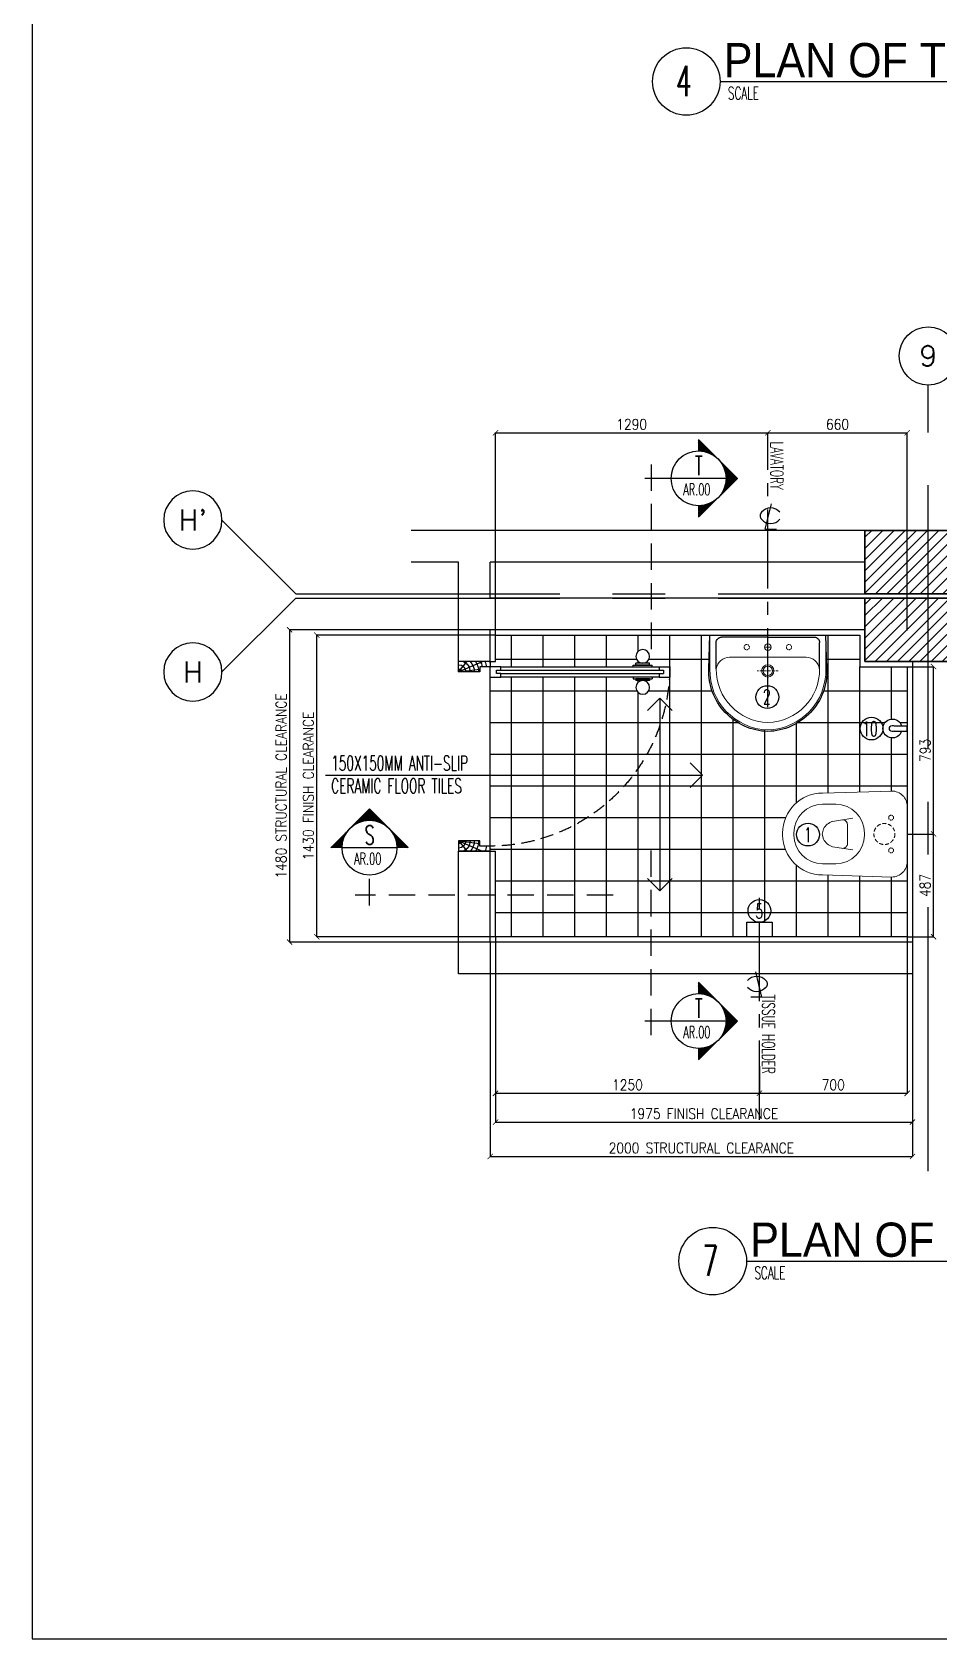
# Model space of a CAD drawing. Extents: x -202971 to -174093, y 166361 to 186286.
# Drawn here: x -202971 to -198675, y 166361 to 173975 of the extents above; entities that cross this region are included whole.
import ezdxf
from ezdxf.enums import TextEntityAlignment as Align

# ---------------------------------------------------------------- set-up
doc = ezdxf.new("R2010")
doc.units = 0
doc.header["$LTSCALE"] = 500
doc.header["$MEASUREMENT"] = 0
for name, pattern in [('CENTER2', [1.125, 0.75, -0.125, 0.125, -0.125]), ('CENTERX2', [4, 2.5, -0.5, 0.5, -0.5]), ('DASHED', [0.75, 0.5, -0.25]), ('HIDDEN', [0.375, 0.25, -0.125]), ('HIDDEN2', [0.1875, 0.125, -0.0625])]:
    doc.linetypes.add(name, pattern=pattern)
doc.layers.get('0').update_dxf_attribs({"linetype": 'CONTINUOUS'})
doc.layers.get('DEFPOINTS').update_dxf_attribs({"linetype": 'CONTINUOUS'})
for name, color, linetype in [('2', 2, 'CONTINUOUS'), ('A-TILES', 11, 'CONTINUOUS'), ('ARCDIMR', 4, 'CONTINUOUS'), ('AX-CR', 2, 'CONTINUOUS'), ('AX-TXT', 2, 'CONTINUOUS'), ('AXES', 11, 'CENTERX2'), ('AXIS', 11, 'CENTER2'), ('COL', 5, 'CONTINUOUS'), ('Dimout', 4, 'CONTINUOUS'), ('DOOR', 2, 'CONTINUOUS'), ('ELE', 3, 'CONTINUOUS'), ('ELEV-MARK', 6, 'CONTINUOUS'), ('FIX', 2, 'CONTINUOUS'), ('HAT', 8, 'CONTINUOUS'), ('JUMP', 2, 'CONTINUOUS'), ('Plaster', 7, 'CONTINUOUS'), ('SANI', 2, 'CONTINUOUS'), ('Tile', 5, 'CONTINUOUS'), ('TITLE', 1, 'CONTINUOUS'), ('TXT', 2, 'CONTINUOUS'), ('TXT1', 2, 'CONTINUOUS'), ('WALL', 6, 'CONTINUOUS'), ('WallPartition', 2, 'CONTINUOUS')]:
    doc.layers.add(name, color=color, linetype=linetype)
doc.styles.add('DIM', font='simplex.shx', dxfattribs={"width": 0.85})
doc.styles.add('ROMANS', font='romans.shx', dxfattribs={"width": 0.6})
doc.styles.add('TTXT', font='swisse.ttf', dxfattribs={"width": 0.9})
doc.dimstyles.new('DIM1-25', dxfattribs={"dimscale": 25, "dimtxt": 2, "dimasz": 1, "dimexe": 0.03, "dimexo": 0.03, "dimgap": 0.6, "dimtad": 1, "dimdec": 0, "dimdsep": 46, "dimtxsty": 'DIM', "dimblk1": 'ARCHTICK', "dimblk2": 'ARCHTICK', "dimsah": 1, "dimcen": 0.09, "dimdle": 0.03, "dimclrd": 256, "dimclrt": 2, "dimadec": 0, "dimazin": 0, "dimtfac": 1, "dimtdec": 0, "dimtix": 1, "dimtmove": 1, "dimatfit": 3, "dimldrblk": 'ARCHTICK', "dimfxl": 0, "dimtvp": 2, "dimtolj": 1, "dimtzin": 0, "dimarcsym": 0})

# ---------------------------------------------------------------- blocks, each defined once
blk = doc.blocks.new('A0-BOX')
at = {"layer": 'TITLE'}
for p, q in [((0, 79.7), (0, 0)), ((0, 0), (113.3, 0))]:
    blk.add_line(p, q, dxfattribs=at)
blk = doc.blocks.new('*X5')
at = {"color": 0}
for p, q in [((14608, 7877), (14819, 8088)), ((14625, 7890), (14821, 8086)), ((14637, 7899), (14823, 8084)), ((14647, 7905), (14825, 8082)), ((14656, 7910), (14826, 8081)), ((14664, 7915), (14828, 8079)), ((14671, 7919), (14830, 8077)), ((14678, 7922), (14832, 8075)), ((14685, 7925), (14833, 8073)), ((14691, 7928), (14835, 8072)), ((14697, 7930), (14837, 8070)), ((14703, 7933), (14839, 8068)), ((14709, 7935), (14841, 8066)), ((14714, 7937), (14842, 8065)), ((14719, 7938), (14844, 8063)), ((14725, 7940), (14846, 8061)), ((14730, 7941), (14848, 8059)), ((14734, 7943), (14849, 8058)), ((14739, 7944), (14851, 8056)), ((14744, 7945), (14853, 8054)), ((14749, 7946), (14855, 8052)), ((14753, 7947), (14856, 8051)), ((14757, 7948), (14858, 8049)), ((14762, 7949), (14860, 8047)), ((14766, 7950), (14862, 8045)), ((14770, 7950), (14863, 8043)), ((14774, 7951), (14865, 8042)), ((14778, 7951), (14867, 8040)), ((14782, 7952), (14869, 8038)), ((14786, 7952), (14871, 8036)), ((14790, 7953), (14872, 8035)), ((14794, 7953), (14874, 8033)), ((14798, 7953), (14876, 8031)), ((14802, 7953), (14878, 8029)), ((14805, 7954), (14879, 8028)), ((14809, 7954), (14881, 8026)), ((14813, 7954), (14883, 8024)), ((14816, 7954), (14885, 8022)), ((14820, 7954), (14886, 8020)), ((14823, 7954), (14888, 8019)), ((14827, 7954), (14890, 8017)), ((14830, 7954), (14892, 8015)), ((14834, 7953), (14894, 8013)), ((14837, 7953), (14895, 8012)), ((14840, 7953), (14897, 8010)), ((14844, 7953), (14899, 8008)), ((14847, 7953), (14901, 8006)), ((14850, 7952), (14902, 8005)), ((14853, 7952), (14904, 8003)), ((14856, 7952), (14906, 8001)), ((14860, 7951), (14908, 7999)), ((14863, 7951), (14909, 7997)), ((14866, 7950), (14911, 7996)), ((14360, 7629), (14571, 7839)), ((14364, 7629), (14557, 7822)), ((14368, 7629), (14549, 7810)), ((14869, 7950), (14913, 7994)), ((14872, 7949), (14915, 7992)), ((14875, 7949), (14917, 7990)), ((14878, 7948), (14918, 7989)), ((14881, 7948), (14920, 7987)), ((14884, 7947), (14922, 7985)), ((14887, 7947), (14924, 7983)), ((14890, 7946), (14925, 7982)), ((14893, 7945), (14927, 7980)), ((14895, 7945), (14929, 7978)), ((14898, 7944), (14931, 7976)), ((14901, 7943), (14932, 7974)), ((14904, 7942), (14934, 7973)), ((14907, 7942), (14936, 7971)), ((14909, 7941), (14938, 7969)), ((14912, 7940), (14939, 7967)), ((14915, 7939), (14941, 7966)), ((14917, 7938), (14943, 7964)), ((14920, 7937), (14945, 7962)), ((14923, 7937), (14947, 7960)), ((14925, 7936), (14948, 7959)), ((14928, 7935), (14950, 7957)), ((14931, 7934), (14952, 7955)), ((14933, 7933), (14954, 7953)), ((14936, 7932), (14955, 7952)), ((14938, 7931), (14957, 7950)), ((14941, 7930), (14959, 7948)), ((14943, 7929), (14961, 7946)), ((14946, 7928), (14962, 7944)), ((14948, 7927), (14964, 7943)), ((14951, 7926), (14966, 7941)), ((14953, 7925), (14968, 7939)), ((14956, 7923), (14970, 7937)), ((14958, 7922), (14971, 7936)), ((14960, 7921), (14973, 7934)), ((14963, 7920), (14975, 7932)), ((14965, 7919), (14977, 7930)), ((14967, 7918), (14978, 7929)), ((14970, 7916), (14980, 7927)), ((14972, 7915), (14982, 7925)), ((14974, 7914), (14984, 7923)), ((14977, 7913), (14985, 7921)), ((14979, 7911), (14987, 7920)), ((14981, 7910), (14989, 7918)), ((14983, 7909), (14991, 7916)), ((14986, 7908), (14993, 7914)), ((14988, 7906), (14994, 7913)), ((14990, 7905), (14996, 7911)), ((14992, 7903), (14998, 7909)), ((14994, 7902), (15000, 7907)), ((14997, 7901), (15001, 7906)), ((14999, 7899), (15003, 7904)), ((15001, 7898), (15005, 7902)), ((15003, 7896), (15007, 7900)), ((15005, 7895), (15008, 7898)), ((15007, 7894), (15010, 7897)), ((15009, 7892), (15012, 7895)), ((15011, 7891), (15014, 7893)), ((15013, 7889), (15016, 7891)), ((15015, 7888), (15017, 7890)), ((15017, 7886), (15019, 7888)), ((15019, 7884), (15021, 7886)), ((15021, 7883), (15023, 7884)), ((15023, 7881), (15024, 7883)), ((15025, 7880), (15026, 7881)), ((15027, 7878), (15028, 7879)), ((15029, 7877), (15030, 7877)), ((15031, 7875), (15031, 7875)), ((15033, 7873), (15033, 7874)), ((15035, 7872), (15035, 7872)), ((15036, 7870), (15037, 7870)), ((15038, 7868), (15038, 7868)), ((15040, 7867), (15040, 7867)), ((15042, 7865), (15042, 7865)), ((15044, 7863), (15044, 7863)), ((15046, 7861), (15046, 7861)), ((15047, 7860), (15047, 7860)), ((15051, 7856), (15051, 7856)), ((15053, 7854), (15053, 7854)), ((15054, 7852), (15054, 7853)), ((15056, 7851), (15056, 7851)), ((15058, 7849), (15058, 7849)), ((15059, 7847), (15060, 7847)), ((15061, 7845), (15061, 7845)), ((15063, 7843), (15063, 7844)), ((15064, 7841), (15065, 7842)), ((15066, 7839), (15067, 7840)), ((15068, 7837), (15069, 7838)), ((15069, 7836), (15070, 7837)), ((15071, 7834), (15072, 7835)), ((15072, 7832), (15074, 7833)), ((15074, 7830), (15076, 7831)), ((15076, 7828), (15077, 7830)), ((15077, 7826), (15079, 7828)), ((15079, 7824), (15081, 7826)), ((15080, 7822), (15083, 7824)), ((15082, 7820), (15084, 7822)), ((15083, 7818), (15086, 7821)), ((15085, 7815), (15088, 7819)), ((15086, 7813), (15090, 7817)), ((15087, 7811), (15092, 7815)), ((15089, 7809), (15093, 7814)), ((15090, 7807), (15095, 7812)), ((15092, 7805), (15097, 7810)), ((15093, 7803), (15099, 7808)), ((15094, 7801), (15100, 7807)), ((15096, 7798), (15102, 7805)), ((14371, 7629), (14542, 7800)), ((14375, 7629), (14537, 7791)), ((14378, 7629), (14533, 7783)), ((14382, 7629), (14529, 7776)), ((14385, 7629), (14525, 7769)), ((14389, 7629), (14522, 7762)), ((14392, 7629), (14519, 7756)), ((14396, 7629), (14517, 7750)), ((14399, 7629), (14515, 7744)), ((14403, 7629), (14513, 7739)), ((14406, 7629), (14511, 7733)), ((14410, 7629), (14509, 7728)), ((14413, 7629), (14507, 7723)), ((14417, 7629), (14506, 7718)), ((14421, 7629), (14505, 7713)), ((14424, 7629), (14503, 7708)), ((14428, 7629), (14502, 7703)), ((14431, 7629), (14501, 7699)), ((14435, 7629), (14500, 7694)), ((14438, 7629), (14499, 7690)), ((14442, 7629), (14499, 7686)), ((14445, 7629), (14498, 7681)), ((14449, 7629), (14497, 7677)), ((14452, 7629), (14497, 7673)), ((14456, 7629), (14496, 7669)), ((14459, 7629), (14496, 7665)), ((14463, 7629), (14495, 7661)), ((14466, 7629), (14495, 7657)), ((14470, 7629), (14494, 7653)), ((14474, 7629), (14494, 7649)), ((14477, 7629), (14494, 7646)), ((14481, 7629), (14494, 7642)), ((14484, 7629), (14494, 7638)), ((14488, 7629), (14494, 7635)), ((14491, 7629), (14494, 7631)), ((15097, 7796), (15104, 7803)), ((15098, 7794), (15106, 7801)), ((15100, 7792), (15107, 7799)), ((15101, 7790), (15109, 7798)), ((15102, 7787), (15111, 7796)), ((15104, 7785), (15113, 7794)), ((15105, 7783), (15115, 7792)), ((15106, 7780), (15116, 7791)), ((15107, 7778), (15118, 7789)), ((15108, 7776), (15120, 7787)), ((15110, 7773), (15122, 7785)), ((15111, 7771), (15123, 7784)), ((15112, 7769), (15125, 7782)), ((15113, 7766), (15127, 7780)), ((15114, 7764), (15129, 7778)), ((15115, 7761), (15130, 7777)), ((15116, 7759), (15132, 7775)), ((15117, 7756), (15134, 7773)), ((15118, 7754), (15136, 7771)), ((15119, 7751), (15137, 7769)), ((15121, 7749), (15139, 7768)), ((15122, 7746), (15141, 7766)), ((15122, 7744), (15143, 7764)), ((15123, 7741), (15145, 7762)), ((15124, 7739), (15146, 7761)), ((15125, 7736), (15148, 7759)), ((15126, 7733), (15150, 7757)), ((15127, 7731), (15152, 7755)), ((15128, 7728), (15153, 7754)), ((15129, 7725), (15155, 7752)), ((15130, 7723), (15157, 7750)), ((15130, 7720), (15159, 7748)), ((15131, 7717), (15160, 7746)), ((15132, 7714), (15162, 7745)), ((15133, 7712), (15164, 7743)), ((15133, 7709), (15166, 7741)), ((15134, 7706), (15168, 7739)), ((15135, 7703), (15169, 7738)), ((15136, 7700), (15171, 7736)), ((15136, 7697), (15173, 7734)), ((15137, 7695), (15175, 7732)), ((15137, 7692), (15176, 7731)), ((15138, 7689), (15178, 7729)), ((15139, 7686), (15180, 7727)), ((15139, 7683), (15182, 7725)), ((15140, 7680), (15183, 7723)), ((15140, 7676), (15185, 7722)), ((15140, 7673), (15187, 7720)), ((15141, 7670), (15189, 7718)), ((15141, 7667), (15191, 7716)), ((15142, 7664), (15192, 7715)), ((15142, 7661), (15194, 7713)), ((15142, 7658), (15196, 7711)), ((15143, 7654), (15198, 7709)), ((15143, 7651), (15199, 7708)), ((15143, 7648), (15201, 7706)), ((15143, 7644), (15203, 7704)), ((15143, 7641), (15205, 7702)), ((15143, 7637), (15206, 7700)), ((15143, 7634), (15208, 7699)), ((15144, 7631), (15210, 7697)), ((15145, 7629), (15212, 7695)), ((15149, 7629), (15214, 7693)), ((15152, 7629), (15215, 7692)), ((15156, 7629), (15217, 7690)), ((15159, 7629), (15219, 7688)), ((15163, 7629), (15221, 7686)), ((15167, 7629), (15222, 7685)), ((15170, 7629), (15224, 7683)), ((15174, 7629), (15226, 7681)), ((15177, 7629), (15228, 7679)), ((15181, 7629), (15229, 7678)), ((15184, 7629), (15231, 7676)), ((15188, 7629), (15233, 7674)), ((15191, 7629), (15235, 7672)), ((15195, 7629), (15236, 7670)), ((15198, 7629), (15238, 7669)), ((15202, 7629), (15240, 7667)), ((15205, 7629), (15242, 7665)), ((15209, 7629), (15244, 7663)), ((15212, 7629), (15245, 7662)), ((15216, 7629), (15247, 7660)), ((15220, 7629), (15249, 7658)), ((15223, 7629), (15251, 7656)), ((15227, 7629), (15252, 7655)), ((15230, 7629), (15254, 7653)), ((15234, 7629), (15256, 7651)), ((15237, 7629), (15258, 7649)), ((15241, 7629), (15259, 7647)), ((15244, 7629), (15261, 7646)), ((15248, 7629), (15263, 7644)), ((15251, 7629), (15265, 7642)), ((15255, 7629), (15267, 7640)), ((15258, 7629), (15268, 7639)), ((15262, 7629), (15270, 7637)), ((15266, 7629), (15272, 7635)), ((15269, 7629), (15274, 7633)), ((15273, 7629), (15275, 7632)), ((15276, 7629), (15277, 7630))]:
    blk.add_line(p, q, dxfattribs=at)
blk = doc.blocks.new('_ARCHTICK')
at = {"color": 0, "linetype": 'ByBlock', "const_width": 0.15}
blk.add_lwpolyline([(-0.5, -0.5), (0.5, 0.5)], dxfattribs=at)
blk = doc.blocks.new('*D112')
at = {"layer": 'DEFPOINTS', "color": 0}
for p in [(-200775.3, 169688.4), (-199525.3, 169075.3), (-199525.3, 168946.7)]:
    blk.add_point(p, dxfattribs=at)
at = {"layer": 'Dimout', "color": 0, "lineweight": -2}
for p, q in [((-200775.3, 169687.7), (-200775.3, 168946)), ((-199525.3, 169074.6), (-199525.3, 168946))]:
    blk.add_line(p, q, dxfattribs=at)
at = {"layer": 'Dimout', "lineweight": -2}
blk.add_line((-200776, 168946.7), (-199524.5, 168946.7), dxfattribs=at)
at = {"layer": 'Dimout', "lineweight": -2, "xscale": 25, "yscale": 25, "zscale": 25, "rotation": 180}
blk.add_blockref('_ARCHTICK', (-200775.3, 168946.7), dxfattribs=at)
at = {"layer": 'Dimout', "lineweight": -2, "xscale": 25, "yscale": 25, "zscale": 25}
blk.add_blockref('_ARCHTICK', (-199525.3, 168946.7), dxfattribs=at)
at = {"layer": 'Dimout', "color": 2, "insert": (-200150.3, 168986.7), "char_height": 50, "attachment_point": 5, "style": 'DIM'}
blk.add_mtext('\\A1;1250', dxfattribs=at)
blk = doc.blocks.new('*D106')
at = {"layer": 'DEFPOINTS', "color": 0}
for p in [(-200775.3, 169688.4), (-198800.3, 169663.4), (-198800.3, 168810.2)]:
    blk.add_point(p, dxfattribs=at)
at = {"layer": 'Dimout', "color": 0, "lineweight": -2}
for p, q in [((-200775.3, 169687.7), (-200775.3, 168809.5)), ((-198800.3, 169662.7), (-198800.3, 168809.5))]:
    blk.add_line(p, q, dxfattribs=at)
at = {"layer": 'Dimout', "lineweight": -2}
blk.add_line((-200776, 168810.2), (-198799.5, 168810.2), dxfattribs=at)
at = {"layer": 'Dimout', "lineweight": -2, "xscale": 25, "yscale": 25, "zscale": 25, "rotation": 180}
blk.add_blockref('_ARCHTICK', (-200775.3, 168810.2), dxfattribs=at)
at = {"layer": 'Dimout', "lineweight": -2, "xscale": 25, "yscale": 25, "zscale": 25}
blk.add_blockref('_ARCHTICK', (-198800.3, 168810.2), dxfattribs=at)
at = {"layer": 'Dimout', "color": 2, "insert": (-199787.8, 168850.2), "char_height": 50, "attachment_point": 5, "style": 'DIM'}
blk.add_mtext('\\A1;1975 FINISH CLEARANCE', dxfattribs=at)
blk = doc.blocks.new('*D104')
at = {"layer": 'DEFPOINTS', "color": 0}
for p in [(-200800.3, 169663.4), (-198800.3, 169663.4), (-198800.3, 168647.4)]:
    blk.add_point(p, dxfattribs=at)
at = {"layer": 'Dimout', "color": 0, "lineweight": -2}
for p, q in [((-200800.3, 169662.7), (-200800.3, 168646.6)), ((-198800.3, 169662.7), (-198800.3, 168646.6))]:
    blk.add_line(p, q, dxfattribs=at)
at = {"layer": 'Dimout', "lineweight": -2}
blk.add_line((-200801, 168647.4), (-198799.5, 168647.4), dxfattribs=at)
at = {"layer": 'Dimout', "lineweight": -2, "xscale": 25, "yscale": 25, "zscale": 25, "rotation": 180}
blk.add_blockref('_ARCHTICK', (-200800.3, 168647.4), dxfattribs=at)
at = {"layer": 'Dimout', "lineweight": -2, "xscale": 25, "yscale": 25, "zscale": 25}
blk.add_blockref('_ARCHTICK', (-198800.3, 168647.4), dxfattribs=at)
at = {"layer": 'Dimout', "color": 2, "insert": (-199800.3, 168687.4), "char_height": 50, "attachment_point": 5, "style": 'DIM'}
blk.add_mtext('\\A1;2000 STRUCTURAL CLEARANCE', dxfattribs=at)
blk = doc.blocks.new('*D98')
at = {"layer": 'DEFPOINTS', "color": 0}
for p in [(-199485.2, 172076.9), (-199485.2, 171901), (-200775.3, 171118.4)]:
    blk.add_point(p, dxfattribs=at)
at = {"layer": 'Dimout', "lineweight": -2}
blk.add_line((-200776, 172076.9), (-199484.4, 172076.9), dxfattribs=at)
at = {"layer": 'Dimout', "color": 0, "lineweight": -2}
for p, q in [((-200775.3, 171119.2), (-200775.3, 172077.7)), ((-199485.2, 171901.7), (-199485.2, 172077.7))]:
    blk.add_line(p, q, dxfattribs=at)
at = {"layer": 'Dimout', "lineweight": -2, "xscale": 25, "yscale": 25, "zscale": 25, "rotation": 180}
blk.add_blockref('_ARCHTICK', (-200775.3, 172076.9), dxfattribs=at)
at = {"layer": 'Dimout', "lineweight": -2, "xscale": 25, "yscale": 25, "zscale": 25}
blk.add_blockref('_ARCHTICK', (-199485.2, 172076.9), dxfattribs=at)
at = {"layer": 'Dimout', "color": 2, "insert": (-200130.2, 172116.9), "char_height": 50, "attachment_point": 5, "style": 'DIM'}
blk.add_mtext('\\A1;1290', dxfattribs=at)
blk = doc.blocks.new('LAV1')
at = {"layer": 'FIX', "linetype": 'DASHED', "lineweight": 20, "ltscale": 0.05}
for p, q in [((-0.5, 170), (-0.5, 270)), ((-0.5, 170), (-0.5, 270)), ((49.5, 220), (-50.5, 220))]:
    blk.add_line(p, q, dxfattribs=at)
at = {"layer": 'FIX', "linetype": 'ByBlock', "ltscale": 0.3}
for p, q in [((-280, 210), (-275, 50)), ((-245, 210), (-245, 85)), ((245, 210), (245, 85)), ((280, 210), (275, 50)), ((0, 60), (-220.2, 60)), ((0, 60), (220.2, 60))]:
    blk.add_line(p, q, dxfattribs=at)
at = {"layer": 'FIX', "linetype": 'Continuous', "lineweight": 20}
for p, q in [((-275, 210), (-275, 50)), ((0, 155), (-181.4, 155)), ((0, 155), (181.4, 155)), ((275, 210), (275, 50)), ((0, 50), (-275, 50)), ((0, 50), (-252.5, 50)), ((0, 50), (252.5, 50)), ((0, 50), (275, 50))]:
    blk.add_line(p, q, dxfattribs=at)
at = {"layer": 'FIX', "lineweight": 20}
for p, q in [((15.6, 107.5), (-15.5, 107.5)), ((0, 92), (0, 123))]:
    blk.add_line(p, q, dxfattribs=at)
for centre, radius in [((-0.5, 220), 29.5), ((-0.5, 220), 22.5), ((0, 107.5), 15.5)]:
    blk.add_circle(centre, radius, dxfattribs=at)
at = {"layer": 'FIX', "linetype": 'HIDDEN', "lineweight": 20, "ltscale": 0.05}
for centre in [(-100, 107.5), (100, 107.5)]:
    blk.add_circle(centre, 12.4, dxfattribs=at)
at = {"layer": 'FIX', "linetype": 'ByBlock', "ltscale": 0.3}
for centre, radius, start, end in [((6.9, 220), 287, 91.37765, 182.00641), ((-6.9, 220), 287, 357.99359, 88.62235), ((-220.1, 84.9), 24.9, 179.70214, 269.94861), ((220.1, 84.9), 24.9, 270.05139, 0.29786)]:
    blk.add_arc(centre, radius, start, end, dxfattribs=at)
at = {"layer": 'FIX', "linetype": 'Continuous', "lineweight": 20}
for centre, radius, start, end in [((8.4, 216.7), 283.4, 91.6988, 181.35097), ((7.6, 212.5), 252.7, 91.73281, 180.48842), ((-8.4, 216.7), 283.4, 358.64903, 88.3012), ((-7.6, 212.5), 252.7, 359.51158, 88.26719), ((-179.2, 221.8), 66.9, 190.20056, 268.07863), ((179.2, 221.8), 66.9, 271.92137, 349.79944)]:
    blk.add_arc(centre, radius, start, end, dxfattribs=at)
blk = doc.blocks.new('*D103')
at = {"layer": 'DEFPOINTS', "color": 0}
for p in [(-201622.1, 171118.4), (-200775.3, 171118.4), (-200775.3, 169688.4)]:
    blk.add_point(p, dxfattribs=at)
at = {"layer": 'Dimout', "color": 0, "lineweight": -2}
for p, q in [((-200776, 171118.4), (-201622.9, 171118.4)), ((-200776, 169688.4), (-201622.9, 169688.4))]:
    blk.add_line(p, q, dxfattribs=at)
at = {"layer": 'Dimout', "lineweight": -2}
blk.add_line((-201622.1, 169687.7), (-201622.1, 171119.2), dxfattribs=at)
at = {"layer": 'Dimout', "lineweight": -2, "xscale": 25, "yscale": 25, "zscale": 25}
for p, rotation in [((-201622.1, 171118.4), 90), ((-201622.1, 169688.4), 270)]:
    blk.add_blockref('_ARCHTICK', p, dxfattribs=dict(at, rotation=rotation))
at = {"layer": 'Dimout', "color": 2, "insert": (-201662.1, 170403.4), "char_height": 50, "attachment_point": 5, "rotation": 90, "style": 'DIM'}
blk.add_mtext('\\A1;1430 FINISH CLEARANCE', dxfattribs=at)
blk = doc.blocks.new('*D102')
at = {"layer": 'DEFPOINTS', "color": 0}
for p in [(-200800.3, 171143.4), (-201750.9, 169663.4), (-200800.3, 169663.4)]:
    blk.add_point(p, dxfattribs=at)
at = {"layer": 'Dimout', "color": 0, "lineweight": -2}
for p, q in [((-200801, 171143.4), (-201751.6, 171143.4)), ((-200801, 169663.4), (-201751.6, 169663.4))]:
    blk.add_line(p, q, dxfattribs=at)
at = {"layer": 'Dimout', "lineweight": -2}
blk.add_line((-201750.9, 171144.2), (-201750.9, 169662.7), dxfattribs=at)
at = {"layer": 'Dimout', "lineweight": -2, "xscale": 25, "yscale": 25, "zscale": 25}
for p, rotation in [((-201750.9, 171143.4), 90), ((-201750.9, 169663.4), 270)]:
    blk.add_blockref('_ARCHTICK', p, dxfattribs=dict(at, rotation=rotation))
at = {"layer": 'Dimout', "color": 2, "insert": (-201790.9, 170403.4), "char_height": 50, "attachment_point": 5, "rotation": 90, "style": 'DIM'}
blk.add_mtext('\\A1;1480 STRUCTURAL CLEARANCE', dxfattribs=at)
blk = doc.blocks.new('AXU')
at = {"layer": 'AX-CR'}
blk.add_circle((0, 350), 350, dxfattribs=at)
at = {"layer": 'AX-TXT', "style": 'ROMANS'}
blk.add_attdef('AX', text='', height=250, dxfattribs=at).set_placement((0, 350), align=Align.MIDDLE)
blk = doc.blocks.new('DOOR90')
at = {"layer": 'DOOR', "color": 0, "linetype": 'ByBlock'}
for p, q in [((-150, 0), (-150, -25)), ((-150, 0), (0, 0)), ((0, -50), (0, 0)), ((-1000, -25), (-1000, -75)), ((-1000, -75), (-1000, -25)), ((-950, -25), (-1000, -25)), ((-950, -75), (-1000, -75)), ((-970, -42), (-970, -58)), ((-950, -42), (-970, -42)), ((-950, -58), (-970, -58)), ((-950, -25), (-950, -42)), ((-950, -58), (-950, -75)), ((-917.6, -25), (-917.6, -17.8)), ((-827.6, -17.8), (-917.6, -17.8)), ((-917.6, -75), (-917.6, -82.2)), ((-905, -17.8), (-905, -8.8)), ((-905, -8.8), (-840.2, -8.8)), ((-905, -17.8), (-840.2, -17.8)), ((-840.2, -17.8), (-840.2, -8.8)), ((-827.6, -25), (-827.6, -17.8)), ((-827.6, -75), (-827.6, -82.2)), ((-200, -42), (-200, -25)), ((-200, -25), (-150, -25)), ((-180, -42), (-200, -42)), ((-200, -75), (-200, -58)), ((-200, -58), (-180, -58)), ((-150, -75), (-200, -75)), ((-180, -58), (-180, -42)), ((-150, -75), (-150, -25)), ((-150, -25), (-100, -25)), ((-100, -25), (-100, -50)), ((-100, -50), (0, -50)), ((-827.6, -82.2), (-917.6, -82.2)), ((-905, -82.2), (-905, -91.2)), ((-905, -82.2), (-840.2, -82.2)), ((-905, -91.2), (-840.2, -91.2)), ((-840.2, -82.2), (-840.2, -91.2)), ((-150, -900), (-150, -875)), ((-150, -875), (-100, -875)), ((0, -900), (-150, -900)), ((-150, -900), (0, -900)), ((-100, -850), (0, -850)), ((-100, -875), (-100, -850)), ((0, -850), (0, -900))]:
    blk.add_line(p, q, dxfattribs=at)
at = {"layer": 'DOOR', "color": 9, "linetype": 'ByBlock'}
for p, q in [((0, -50), (-113.7, 0)), ((0, -50), (-40.1, 0)), ((0, -50), (-100, -36.6)), ((0, -850), (-113.7, -900)), ((0, -850), (-100, -863.4)), ((0, -850), (-40.1, -900))]:
    blk.add_line(p, q, dxfattribs=at)
at = {"layer": 'DOOR', "linetype": 'ByBlock'}
for p, q in [((-200, -25), (-950, -25)), ((-200, -42), (-950, -42)), ((-200, -58), (-950, -58)), ((-950, -75), (-200, -75))]:
    blk.add_line(p, q, dxfattribs=at)
at = {"layer": 'DOOR', "color": 0, "linetype": 'ByBlock'}
for centre in [(-872.6, 23.5), (-872.6, -123.5)]:
    blk.add_circle(centre, 32.4, dxfattribs=at)
at = {"layer": 'DOOR', "color": 9, "linetype": 'ByBlock'}
for centre, radius, start, end in [((0, -50), 154.4, 161.10529, 166.28577), ((0, -50), 134.4, 158.15985, 169.28002), ((0, -50), 94.4, 148.01819, 180), ((0, -50), 74.4, 137.77643, 180), ((0, -50), 114.4, 154.08384, 167.37743), ((0, -50), 54.4, 113.20738, 180), ((0, -50), 34.4, 90, 180), ((0, -50), 14.4, 90, 180), ((0, -850), 154.4, 193.71423, 198.89471), ((0, -850), 134.4, 190.71998, 201.84015), ((0, -850), 94.4, 180, 211.98181), ((0, -850), 74.4, 180, 222.22357), ((0, -850), 54.4, 180, 246.79262), ((0, -850), 34.4, 180, 270), ((0, -850), 14.4, 180, 270)]:
    blk.add_arc(centre, radius, start, end, dxfattribs=at)
at = {"layer": 'DOOR', "linetype": 'HIDDEN', "ltscale": 0.5}
blk.add_arc((-150, -25), 850, 180, 270, dxfattribs=at)
blk = doc.blocks.new('*D113')
at = {"layer": 'DEFPOINTS', "color": 0}
for p in [(-198825.3, 169688.4), (-199525.3, 169075.3), (-198825.3, 168946.7)]:
    blk.add_point(p, dxfattribs=at)
at = {"layer": 'Dimout', "color": 0, "lineweight": -2}
for p, q in [((-198825.3, 169687.7), (-198825.3, 168946)), ((-199525.3, 169074.6), (-199525.3, 168946))]:
    blk.add_line(p, q, dxfattribs=at)
at = {"layer": 'Dimout', "lineweight": -2}
blk.add_line((-199526, 168946.7), (-198824.5, 168946.7), dxfattribs=at)
at = {"layer": 'Dimout', "lineweight": -2, "xscale": 25, "yscale": 25, "zscale": 25, "rotation": 180}
blk.add_blockref('_ARCHTICK', (-199525.3, 168946.7), dxfattribs=at)
at = {"layer": 'Dimout', "lineweight": -2, "xscale": 25, "yscale": 25, "zscale": 25}
blk.add_blockref('_ARCHTICK', (-198825.3, 168946.7), dxfattribs=at)
at = {"layer": 'Dimout', "color": 2, "insert": (-199175.3, 168986.7), "char_height": 50, "attachment_point": 5, "style": 'DIM'}
blk.add_mtext('\\A1;700', dxfattribs=at)
blk = doc.blocks.new('SCNTR', base_point=(3632.66, 549.66))
for q in [(3633.89, 554.57), (3636.1, 543.44)]:
    blk.add_line((3631.12, 543.44), q)
for centre, radius, start, end in [((3633.47, 547.5), 5.23, 39.48835, 140.51165), ((3630.8, 549.38), 1.99, 133.30843, 182.47887), ((3630.8, 549.21), 1.99, 177.52113, 226.69157), ((3633.47, 551.09), 5.23, 219.48835, 320.51165)]:
    blk.add_arc(centre, radius, start, end)
blk = doc.blocks.new('A$C785E76E1')
at = {"layer": 'JUMP'}
for p, q in [((0.033, 0.0529), (0.033, 0.1149)), ((0.057, 0.0529), (0.057, 0.1149))]:
    blk.add_line(p, q, dxfattribs=at)
for radius, start, end in [(0.045, 105.47818, 74.52182), (0.0144, 146.44269, 33.55731)]:
    blk.add_arc((0.045, 0.045), radius, start, end, dxfattribs=at)
blk = doc.blocks.new('*D111')
at = {"layer": 'DEFPOINTS', "color": 0}
for p in [(-198825.3, 170968.4), (-198700.2, 170968.4), (-198825.3, 170175.4)]:
    blk.add_point(p, dxfattribs=at)
at = {"layer": 'Dimout', "color": 0, "lineweight": -2}
for p, q in [((-198824.5, 170968.4), (-198699.4, 170968.4)), ((-198824.5, 170175.4), (-198699.4, 170175.4))]:
    blk.add_line(p, q, dxfattribs=at)
at = {"layer": 'Dimout', "lineweight": -2}
blk.add_line((-198700.2, 170174.7), (-198700.2, 170969.2), dxfattribs=at)
at = {"layer": 'Dimout', "lineweight": -2, "xscale": 25, "yscale": 25, "zscale": 25}
for p, rotation in [((-198700.2, 170968.4), 90), ((-198700.2, 170175.4), 270)]:
    blk.add_blockref('_ARCHTICK', p, dxfattribs=dict(at, rotation=rotation))
at = {"layer": 'Dimout', "color": 2, "insert": (-198740.2, 170571.9), "char_height": 50, "attachment_point": 5, "rotation": 90, "style": 'DIM'}
blk.add_mtext('\\A1;793', dxfattribs=at)
blk = doc.blocks.new('*D110')
at = {"layer": 'DEFPOINTS', "color": 0}
for p in [(-198825.3, 170175.4), (-198700.2, 170175.4), (-198825.3, 169688.4)]:
    blk.add_point(p, dxfattribs=at)
at = {"layer": 'Dimout', "color": 0, "lineweight": -2}
for p, q in [((-198824.5, 170175.4), (-198699.4, 170175.4)), ((-198824.5, 169688.4), (-198699.4, 169688.4))]:
    blk.add_line(p, q, dxfattribs=at)
at = {"layer": 'Dimout', "lineweight": -2}
blk.add_line((-198700.2, 169687.7), (-198700.2, 170176.2), dxfattribs=at)
at = {"layer": 'Dimout', "lineweight": -2, "xscale": 25, "yscale": 25, "zscale": 25}
for p, rotation in [((-198700.2, 170175.4), 90), ((-198700.2, 169688.4), 270)]:
    blk.add_blockref('_ARCHTICK', p, dxfattribs=dict(at, rotation=rotation))
at = {"layer": 'Dimout', "color": 2, "insert": (-198740.2, 169931.9), "char_height": 50, "attachment_point": 5, "rotation": 90, "style": 'DIM'}
blk.add_mtext('\\A1;487', dxfattribs=at)
blk = doc.blocks.new('*D99')
at = {"layer": 'DEFPOINTS', "color": 0}
for p in [(-198825.3, 172076.9), (-199485.2, 171901), (-198825.3, 171138.9)]:
    blk.add_point(p, dxfattribs=at)
at = {"layer": 'Dimout', "lineweight": -2}
blk.add_line((-199485.9, 172076.9), (-198824.5, 172076.9), dxfattribs=at)
at = {"layer": 'Dimout', "color": 0, "lineweight": -2}
for p, q in [((-199485.2, 171901.7), (-199485.2, 172077.7)), ((-198825.3, 171139.6), (-198825.3, 172077.7))]:
    blk.add_line(p, q, dxfattribs=at)
at = {"layer": 'Dimout', "lineweight": -2, "xscale": 25, "yscale": 25, "zscale": 25, "rotation": 180}
blk.add_blockref('_ARCHTICK', (-199485.2, 172076.9), dxfattribs=at)
at = {"layer": 'Dimout', "lineweight": -2, "xscale": 25, "yscale": 25, "zscale": 25}
blk.add_blockref('_ARCHTICK', (-198825.3, 172076.9), dxfattribs=at)
at = {"layer": 'Dimout', "color": 2, "insert": (-199155.2, 172116.9), "char_height": 50, "attachment_point": 5, "style": 'DIM'}
blk.add_mtext('\\A1;660', dxfattribs=at)
blk = doc.blocks.new('WC1')
at = {"layer": 'FIX', "lineweight": 20}
for p, q in [((-210, 203.8), (-538, 193.8)), ((-475, 140.8), (-538, 140.8)), ((-727, 4.8), (-727, -4.8)), ((-674, 4.8), (-674, -4.8)), ((-533.7, 24.2), (-539.5, 0)), ((-539.5, 0), (-533.7, -24.2)), ((-394.8, 75.7), (-490.4, 60.1)), ((-339, 4.8), (-339, -4.8)), ((-490.4, -60.1), (-394.8, -75.7)), ((-538, -140.8), (-475, -140.8)), ((-538, -193.8), (-210, -203.8))]:
    blk.add_line(p, q, dxfattribs=at)
at = {"layer": 'FIX', "linetype": 'Continuous', "lineweight": 20}
blk.add_line((-420.1, -47.3), (-420.4, 44.6), dxfattribs=at)
at = {"layer": 'FIX', "lineweight": 20}
blk.add_lwpolyline([(-213.2, -203.8), (-210, -203.8, 0.414214), (-137, -130.8), (-137, 0), (-137, 130.8, 0.414214), (-210, 203.8)], format="xyb", dxfattribs=at)
at = {"layer": 'FIX', "linetype": 'HIDDEN', "lineweight": 20, "ltscale": 0.05}
for centre in [(-213.2, 77.5), (-213.2, -77.5)]:
    blk.add_circle(centre, 11.6, dxfattribs=at)
at = {"layer": 'FIX', "linetype": 'HIDDEN2', "lineweight": 20, "ltscale": 0.3}
blk.add_circle((-245, 0), 49.8, dxfattribs=at)
at = {"layer": 'FIX', "lineweight": 20}
for centre, radius, start, end in [((-538, 4.8), 189, 90, 180), ((-538, 4.8), 136, 90, 180), ((-475, 4.8), 136, 360, 90), ((-473, -6.9), 68.2, 128.92417, 152.84682), ((-464.4, -17.6), 82, 108.49595, 128.92417), ((-538, -4.8), 189, 180, 270), ((-538, -4.8), 136, 180, 270), ((-473, 6.9), 68.2, 207.15318, 231.07583), ((-464.4, 17.6), 82, 231.07583, 251.50405), ((-475, -4.8), 136, 270, 0)]:
    blk.add_arc(centre, radius, start, end, dxfattribs=at)
at = {"layer": 'FIX', "linetype": 'Continuous', "lineweight": 20}
for centre, start, end in [((-442.7, 45.5), 357.66621, 91.61215), ((-442.4, -45.6), 268.38785, 2.33379)]:
    blk.add_arc(centre, 22.3, start, end, dxfattribs=at)
blk = doc.blocks.new('C5')
at = {"layer": 'HAT', "linetype": 'ByBlock'}
h = blk.add_hatch(dxfattribs=at)
h.set_pattern_fill('ANSI31', color=256, scale=300, style=0)
h.set_pattern_definition([(45, (-223356.182, -51411.005), (-26.516504, 26.516504), [])])
h.paths.add_polyline_path([(300, 300), (0, 300), (0, 0), (300, 0)])
h.paths.add_polyline_path([(600, 300), (300, 300), (300, 0), (600, 0)])
at = {"layer": 'COL'}
blk.add_lwpolyline([(600, 300), (0, 300), (0, 0), (600, 0)], close=True, dxfattribs=at)

msp = doc.modelspace()

# ---------------------------------------------------------------- linework, layer by layer
at = {"layer": '2'}
msp.add_lwpolyline([(-199585.3, 169688.4), (-199585.3, 169757.3), (-199465.3, 169757.3), (-199465.3, 169688.4)], close=True, dxfattribs=at)
at = {"layer": 'AXES'}
for p, q in [((-198725.3, 168578.2), (-198725.3, 172303.2)), ((-201721.3, 171313.4), (-202071.3, 171663.4)), ((-201721.3, 171293.4), (-202071.3, 170943.4)), ((-201721.3, 171313.4), (-195844.6, 171313.4)), ((-201721.3, 171293.4), (-195844.6, 171293.4))]:
    msp.add_line(p, q, dxfattribs=at)
at = {"layer": 'AXIS'}
for p, q in [((-199485.2, 170775.9), (-199485.2, 171926)), ((-199525.3, 168821.5), (-199525.3, 169873.7))]:
    msp.add_line(p, q, dxfattribs=at)
at = {"layer": 'ELE'}
for p, q in [((-199996.9, 170819.4), (-199996.9, 169906.4)), ((-201580.5, 170454.5), (-199795, 170454.5))]:
    msp.add_line(p, q, dxfattribs=at)
at = {"layer": 'ELEV-MARK', "color": 6}
for p, q in [((-199813.4, 172044.7), (-199629.6, 171860.9)), ((-199683.4, 171860.9), (-199943.4, 171860.9)), ((-199813.4, 171677), (-199629.6, 171860.9)), ((-201556.3, 170110.7), (-201372.5, 170294.6)), ((-201188.6, 170110.7), (-201372.5, 170294.6)), ((-201242.5, 170110.7), (-201502.5, 170110.7)), ((-199813.4, 169472.8), (-199629.6, 169289)), ((-199683.4, 169289), (-199943.4, 169289)), ((-199813.4, 169105.1), (-199629.6, 169289))]:
    msp.add_line(p, q, dxfattribs=at)
at = {"layer": 'ELEV-MARK', "color": 6, "linetype": 'HIDDEN'}
for p, q in [((-199943.4, 171860.9), (-200086.8, 171860.9)), ((-200038, 171927.2), (-200038, 171046.4)), ((-200038, 169222.7), (-200038, 170103.4)), ((-201372.5, 169837.3), (-201372.5, 169980.7)), ((-200218.4, 169886.2), (-201440.9, 169886.2)), ((-199943.4, 169289), (-200086.8, 169289))]:
    msp.add_line(p, q, dxfattribs=at)
at = {"layer": 'ELEV-MARK', "color": 6}
for centre in [(-199813.4, 171860.9), (-201372.5, 170110.7), (-199813.4, 169289)]:
    msp.add_circle(centre, 130, dxfattribs=at)
at = {"layer": 'FIX'}
msp.add_line((-198825.3, 170663.4), (-198825.3, 170687.4), dxfattribs=at)
at = {"layer": 'FIX', "color": 2}
for centre in [(-199487.9, 170824.2), (-198994.1, 170675.4), (-199295.1, 170172.8), (-199525.3, 169811.3)]:
    msp.add_circle(centre, 54, dxfattribs=at)
at = {"layer": 'Plaster'}
for p, q in [((-200800.3, 170993.4), (-200775.3, 170993.4)), ((-200800.3, 170093.4), (-200775.3, 170093.4))]:
    msp.add_line(p, q, dxfattribs=at)
msp.add_lwpolyline([(-200775.3, 170993.4), (-200775.3, 171118.4), (-199050.3, 171118.4), (-199050.3, 170968.4), (-198825.3, 170968.4), (-198825.3, 169688.4), (-200775.3, 169688.4), (-200775.3, 170093.4)], dxfattribs=at)
at = {"layer": 'SANI', "color": 6}
for p, q in [((-199711.8, 173741.5), (-197877.2, 173741.5)), ((-199586.4, 168151.5), (-197751.8, 168151.5))]:
    msp.add_line(p, q, dxfattribs=at)
at = {"layer": 'Tile'}
for p, q in [((-200700.3, 170968.4), (-200700.3, 171118.4)), ((-200550.3, 170968.4), (-200550.3, 171118.4)), ((-200400.3, 170968.4), (-200400.3, 171118.4)), ((-200250.3, 170968.4), (-200250.3, 171118.4)), ((-200100.3, 171040.1), (-200100.3, 171118.4)), ((-199950.3, 169688.4), (-199950.3, 171118.4)), ((-199800.3, 169688.4), (-199800.3, 171118.4)), ((-199200.3, 170370), (-199200.3, 171118.4)), ((-200775.3, 171003.4), (-200107.1, 171003.4)), ((-200100.3, 170984.6), (-200100.3, 170993.8)), ((-200048.2, 171003.4), (-199763.8, 171003.4)), ((-199206.6, 171003.4), (-199050.3, 171003.4)), ((-199050.3, 170374.6), (-199050.3, 170968.4)), ((-198900.3, 170720.1), (-198900.3, 170968.4)), ((-200800.3, 170118.4), (-200800.3, 170918.4)), ((-200700.3, 169688.4), (-200700.3, 170918.4)), ((-200550.3, 169688.4), (-200550.3, 170918.4)), ((-200400.3, 169688.4), (-200400.3, 170918.4)), ((-200250.3, 169688.4), (-200250.3, 170918.4)), ((-200100.3, 170893.1), (-200100.3, 170902.2)), ((-200800.3, 170853.4), (-200105.5, 170853.4)), ((-200100.3, 169688.4), (-200100.3, 170846.7)), ((-200049.7, 170853.4), (-199749.2, 170853.4)), ((-199221.1, 170853.4), (-198825.3, 170853.4)), ((-199650.3, 169688.4), (-199650.3, 170718.6)), ((-200800.3, 170703.4), (-199627.9, 170703.4)), ((-199500.3, 169757.3), (-199500.3, 170669.3)), ((-199350.3, 170322.9), (-199350.3, 170698.8)), ((-199342.4, 170703.4), (-198930.4, 170703.4)), ((-198860, 170703.4), (-198825.3, 170703.4)), ((-198900.3, 170379.2), (-198900.3, 170630.7)), ((-200800.3, 170553.4), (-198825.3, 170553.4)), ((-200800.3, 170403.4), (-198825.3, 170403.4)), ((-200800.3, 170253.4), (-199400.5, 170253.4)), ((-200800.3, 170103.4), (-199402.9, 170103.4)), ((-199350.3, 169688.4), (-199350.3, 170028)), ((-200775.3, 169953.4), (-198825.3, 169953.4)), ((-199200.3, 169688.4), (-199200.3, 169980.8)), ((-199050.3, 169688.4), (-199050.3, 169976.2)), ((-198900.3, 169688.4), (-198900.3, 169971.7)), ((-200775.3, 169803.4), (-198825.3, 169803.4))]:
    msp.add_line(p, q, dxfattribs=at)
at = {"layer": 'TITLE', "color": 6}
for centre in [(-199871.8, 173741.5), (-199746.4, 168151.5)]:
    msp.add_circle(centre, 160, dxfattribs=at)
at = {"layer": 'WALL', "linetype": 'ByBlock'}
for p, q in [((-199025.3, 171613.4), (-201175.3, 171613.4)), ((-200950.3, 171463.4), (-201175.3, 171463.4)), ((-200950.3, 170993.4), (-200950.3, 171463.4)), ((-199025.3, 171463.4), (-200800.3, 171463.4)), ((-200800.3, 171293.4), (-200800.3, 171463.4)), ((-199025.3, 171293.4), (-200800.3, 171293.4)), ((-199025.3, 171143.4), (-200800.3, 171143.4)), ((-200800.3, 170993.4), (-200800.3, 171143.4)), ((-198800.3, 170993.4), (-198800.3, 169663.4)), ((-200950.3, 169513.4), (-200950.3, 170093.4)), ((-200800.3, 169663.4), (-200800.3, 170093.4)), ((-198800.3, 169513.4), (-198800.3, 168813.7))]:
    msp.add_line(p, q, dxfattribs=at)
at = {"layer": 'WALL'}
for p, q in [((-200800.3, 170993.4), (-200950.3, 170993.4)), ((-200800.3, 170093.4), (-200950.3, 170093.4)), ((-198800.3, 169663.4), (-200800.3, 169663.4)), ((-198800.3, 169513.4), (-200950.3, 169513.4))]:
    msp.add_line(p, q, dxfattribs=at)
at = {"layer": 'WALL', "linetype": 'ByBlock', "ltscale": 0.3}
for points in [[(-199025.3, 171613.4), (-198425.3, 171613.4), (-198425.3, 171313.4), (-199025.3, 171313.4)], [(-199025.3, 171293.4), (-198425.3, 171293.4), (-198425.3, 170993.4), (-199025.3, 170993.4)]]:
    msp.add_lwpolyline(points, close=True, dxfattribs=at)
at = {"layer": 'WallPartition', "color": 6}
for points in [[(-199938.9, 170761.4), (-199996.9, 170819.4), (-200054.9, 170761.4)], [(-199853, 170512.5), (-199795, 170454.5), (-199853, 170396.6)], [(-199938.9, 169964.4), (-199996.9, 169906.4), (-200054.9, 169964.4)]]:
    msp.add_lwpolyline(points, dxfattribs=at)

# ---------------------------------------------------------------- block references
at = {"xscale": 250, "yscale": 250, "zscale": 250}
msp.add_blockref('A0-BOX', (-202970.6, 166361.3), dxfattribs=at)
at = {"layer": 'A-TILES', "linetype": 'ByBlock', "ltscale": 0.3, "xscale": -1, "rotation": 180}
msp.add_blockref('LAV1', (-199485.2, 171168.4), dxfattribs=at)
at = {"layer": 'ARCDIMR', "yscale": 10.75199999992037, "zscale": 10.752}
for p, xscale in [((-199480.7, 171687.5), 10.75199999992037), ((-199529.7, 169468.8), -10.75199999992037)]:
    msp.add_blockref('SCNTR', p, dxfattribs=dict(at, xscale=xscale))
at = {"layer": 'AXES'}
ref = msp.add_blockref('AXU', (-198725.3, 172303.2), dxfattribs=dict(at, xscale=0.3942857142857143, yscale=0.3942857142857143, zscale=0.3942857142857143))
ref.add_attrib('AX', '9', dxfattribs={"layer": 'AX-TXT', "color": 6, "height": 98.6, "style": 'ROMANS'}).set_placement((-198725.3, 172441.2), align=Align.MIDDLE)
ref = msp.add_blockref('AXU', (-202209.3, 171801.4), dxfattribs=dict(at, xscale=-0.3942857142857143, yscale=0.3942857142857143, zscale=0.3942857142857143, rotation=180))
ref.add_attrib('AX', "H'", dxfattribs={"layer": 'AX-TXT', "color": 6, "height": 98.57, "style": 'ROMANS'}).set_placement((-202209.3, 171663.4), align=Align.MIDDLE)
ref = msp.add_blockref('AXU', (-202209.3, 171081.4), dxfattribs=dict(at, xscale=-0.3942857142857143, yscale=0.3942857142857143, zscale=0.3942857142857143, rotation=180))
ref.add_attrib('AX', 'H', dxfattribs={"layer": 'AX-TXT', "color": 6, "height": 98.6, "style": 'ROMANS'}).set_placement((-202209.3, 170943.4), align=Align.MIDDLE)
at = {"layer": 'COL', "linetype": 'ByBlock'}
for p in [(-199025.3, 171313.4), (-199025.3, 170993.4)]:
    msp.add_blockref('C5', p, dxfattribs=at)
at = {"layer": 'Dimout', "xscale": -1000, "yscale": 1000, "zscale": 1000, "rotation": 270}
msp.add_blockref('A$C785E76E1', (-198940.2, 170630.5), dxfattribs=at)
at = {"layer": 'DOOR', "color": 0, "linetype": 'ByBlock', "xscale": -1}
msp.add_blockref('DOOR90', (-200950.3, 170993.4), dxfattribs=at)
at = {"layer": 'ELEV-MARK', "color": 11, "xscale": -0.4000000000232831, "yscale": 0.4000000000232831, "zscale": 0.4, "rotation": 270}
for p in [(-202864.9, 165933.4), (-202864.9, 163361.5)]:
    msp.add_blockref('*X5', p, dxfattribs=at)
at = {"layer": 'ELEV-MARK', "color": 11, "xscale": -0.4000000000232831, "yscale": 0.4000000000232831, "zscale": 0.4}
msp.add_blockref('*X5', (-195445, 167059.2), dxfattribs=at)
at = {"layer": 'FIX'}
msp.add_blockref('WC1', (-198688.3, 170175.4), dxfattribs=at)

# ---------------------------------------------------------------- texts
at = {"layer": 'ELEV-MARK', "color": 6, "style": 'ROMANS', "width": 0.6}
for tag, p in [('T', (-199812.5, 171920.7)), ('S', (-201371.5, 170170.5)), ('T', (-199812.5, 169348.7))]:
    msp.add_attdef(tag, text='1', height=90, dxfattribs=at).set_placement(p, align=Align.MIDDLE)
at = {"layer": 'ELEV-MARK', "color": 2, "style": 'ROMANS', "width": 0.6}
for p in [(-199821.7, 171808.6), (-201380.7, 170058.5), (-199821.7, 169236.7)]:
    msp.add_attdef('AR.00', text='S-00', height=56, dxfattribs=at).set_placement(p, align=Align.MIDDLE)
at = {"layer": 'TITLE', "style": 'ROMANS', "width": 0.6}
for s, p in [('4', (-199920.6, 173671.9)), ('7', (-199795.2, 168082))]:
    msp.add_text(s, height=143.9, dxfattribs=at).set_placement(p)
at = {"layer": 'TXT', "style": 'ROMANS', "width": 0.6}
for s, height, p in [('SCALE', 60, (-199674.1, 173656)), ('2', 70, (-199508.4, 170790.7)), ('10', 70, (-199037.2, 170638.9)), ('150X150MM ANTI-SLIP', 70, (-201553.9, 170476.5)), ('CERAMIC FLOOR TILES', 70, (-201553.9, 170368.4)), ('1', 70, (-199313.7, 170136.3)), ('5', 70, (-199543.9, 169774.8)), ('SCALE', 60, (-199548.7, 168066))]:
    msp.add_text(s, height=height, dxfattribs=at).set_placement(p)
for s, p in [('LAVATORY', (-199472, 172034.9)), ('TISSUE HOLDER', (-199512.1, 169414.4))]:
    msp.add_text(s, height=60, rotation=270, dxfattribs=at).set_placement(p)
at = {"layer": 'TXT1', "color": 6, "style": 'TTXT', "width": 0.9}
for p in [(-199694, 173761.9), (-199568.6, 168171.9)]:
    msp.add_text('PLAN OF TOILET', height=162.094, dxfattribs=at).set_placement(p)

# ---------------------------------------------------------------- dimensions: what is measured, and where the dimension line sits
at = {"layer": 'Dimout'}
for base, p1, p2, picture, middle in [((-199485.2, 172076.9), (-200775.3, 171118.4), (-199485.2, 171901), '*D98', (-200130.2, 172116.9)), ((-198825.3, 172076.9), (-199485.2, 171901), (-198825.3, 171138.9), '*D99', (-199155.2, 172116.9)), ((-199525.3, 168946.7), (-200775.3, 169688.4), (-199525.3, 169075.3), '*D112', (-200150.3, 168986.7)), ((-198825.3, 168946.7), (-199525.3, 169075.3), (-198825.3, 169688.4), '*D113', (-199175.3, 168986.7))]:
    dim = msp.add_linear_dim(base=base, p1=p1, p2=p2, dimstyle='DIM1-25', dxfattribs=at)
    dim.commit()
    dim.dimension.update_dxf_attribs({"geometry": picture, "text_midpoint": middle})
for base, p1, p2, text, picture, middle in [((-201750.9, 169663.4), (-200800.3, 171143.4), (-200800.3, 169663.4), '<> STRUCTURAL CLEARANCE', '*D102', (-201790.9, 170403.4)), ((-201622.1, 171118.4), (-200775.3, 169688.4), (-200775.3, 171118.4), '<> FINISH CLEARANCE', '*D103', (-201662.1, 170403.4))]:
    dim = msp.add_linear_dim(base=base, p1=p1, p2=p2, angle=90, text=text, dimstyle='DIM1-25', dxfattribs=at)
    dim.commit()
    dim.dimension.update_dxf_attribs({"geometry": picture, "text_midpoint": middle})
for base, p1, p2, picture, middle in [((-198700.2, 170968.4), (-198825.3, 170175.4), (-198825.3, 170968.4), '*D111', (-198740.2, 170571.9)), ((-198700.2, 170175.4), (-198825.3, 169688.4), (-198825.3, 170175.4), '*D110', (-198740.2, 169931.9))]:
    dim = msp.add_linear_dim(base=base, p1=p1, p2=p2, angle=90, dimstyle='DIM1-25', dxfattribs=at)
    dim.commit()
    dim.dimension.update_dxf_attribs({"geometry": picture, "text_midpoint": middle})
for base, p1, text, picture, middle in [((-198800.3, 168647.4), (-200800.3, 169663.4), '<> STRUCTURAL CLEARANCE', '*D104', (-199800.3, 168687.4)), ((-198800.3, 168810.2), (-200775.3, 169688.4), '<> FINISH CLEARANCE', '*D106', (-199787.8, 168850.2))]:
    dim = msp.add_linear_dim(base=base, p1=p1, p2=(-198800.3, 169663.4), text=text, dimstyle='DIM1-25', dxfattribs=at)
    dim.commit()
    dim.dimension.update_dxf_attribs({"geometry": picture, "text_midpoint": middle})

doc.saveas('drawing.dxf')
